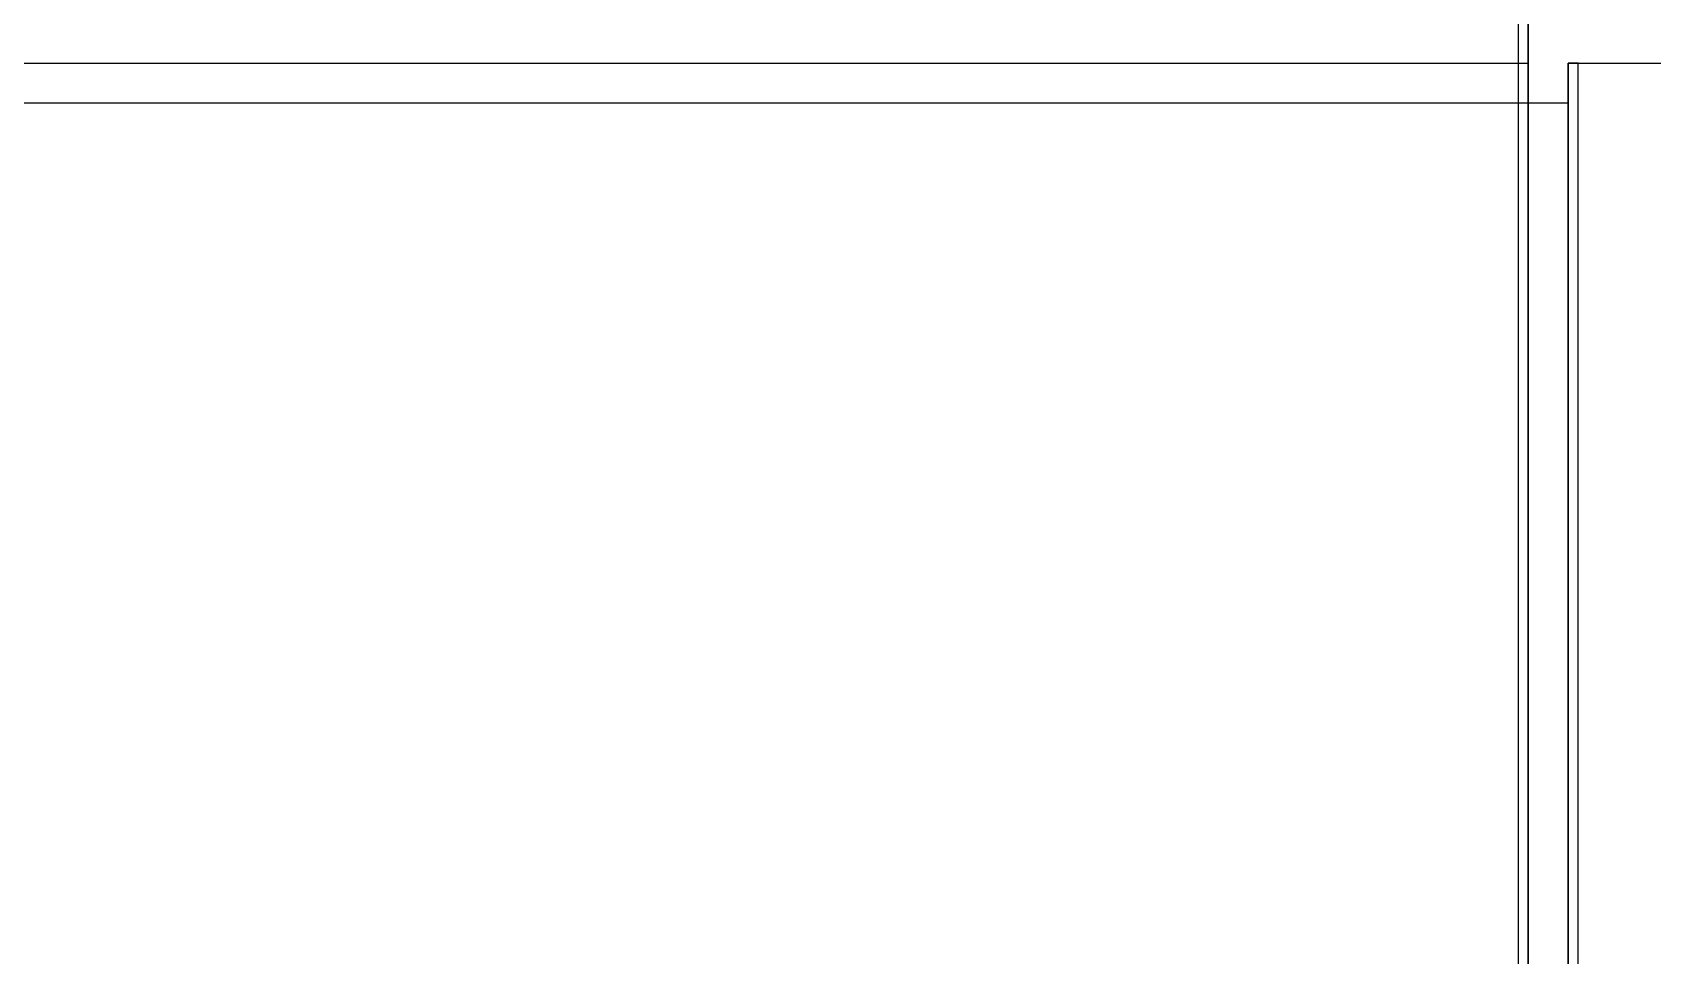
# Model space of a CAD drawing. Extents: x -20.3 to 9, y -60.3 to 4.7.
# Drawn here: x 0.561 to 3.101, y 1.335 to 2.783 of the extents above; entities that cross this region are included whole.
import ezdxf

# ---------------------------------------------------------------- set-up
doc = ezdxf.new("R2010")
doc.units = 0
doc.layers.get('0').update_dxf_attribs({"linetype": 'CONTINUOUS'})

# ---------------------------------------------------------------- blocks, each defined once
blk = doc.blocks.new('*U12')
at = {"color": 1, "extrusion": (-1, 0, 0)}
for p, q in [((2.9687, 2.7344, -8.4176), (2.9687, 2.7344, -8.3735)), ((2.9687, 2.6719, -8.4176), (2.9687, 2.7344, -8.4176))]:
    blk.add_line(p, q, dxfattribs=at)
at = {"color": 1, "extrusion": (2e-16, -1.2e-15, -1)}
for p, q in [((2.9687, 2.6719, -8.4176), (2.9687, 2.7344, -8.4176)), ((2.9687, 2.7344, -8.4176), (5.5618, 2.7344, -8.4176)), ((-2.9688, 2.6719, -8.4176), (2.9687, 2.6719, -8.4176))]:
    blk.add_line(p, q, dxfattribs=at)
at = {"color": 1, "extrusion": (0, 1, -5e-16)}
for p, q in [((2.9687, 2.7344, -8.4176), (2.9687, 2.7344, -8.3735)), ((2.9687, 2.7344, -8.4176), (5.5618, 2.7344, -8.4176)), ((2.9844, 2.7344, -8.3551), (5.5, 2.7344, -8.3551))]:
    blk.add_line(p, q, dxfattribs=at)
at = {"color": 1}
for p, q in [((2.9844, 2.7344, -8.3551), (5.5, 2.7344, -8.3551)), ((-2.9688, 2.6719, -8.4176), (2.9687, 2.6719, -8.4176))]:
    blk.add_line(p, q, dxfattribs=at)
blk.add_polyline3d([(2.9844, 2.7344, -8.3551), (2.9842, 2.7344, -8.3553), (2.984, 2.7344, -8.3555), (2.9839, 2.7344, -8.3557), (2.9837, 2.7344, -8.3559), (2.9836, 2.7344, -8.3561), (2.9834, 2.7344, -8.3563), (2.9832, 2.7344, -8.3565), (2.9831, 2.7344, -8.3567), (2.9829, 2.7344, -8.3569), (2.9827, 2.7344, -8.357), (2.9826, 2.7344, -8.3572), (2.9824, 2.7344, -8.3574), (2.9822, 2.7344, -8.3576), (2.9821, 2.7344, -8.3578), (2.9819, 2.7344, -8.358), (2.9817, 2.7344, -8.3582), (2.9816, 2.7344, -8.3584), (2.9814, 2.7344, -8.3586), (2.9813, 2.7344, -8.3588), (2.9811, 2.7344, -8.359), (2.9809, 2.7344, -8.3592), (2.9808, 2.7344, -8.3594), (2.9806, 2.7344, -8.3596), (2.9804, 2.7344, -8.3598), (2.9803, 2.7344, -8.3599), (2.9801, 2.7344, -8.3602), (2.9799, 2.7344, -8.3603), (2.9798, 2.7344, -8.3605), (2.9796, 2.7344, -8.3607), (2.9794, 2.7344, -8.3609), (2.9793, 2.7344, -8.3611), (2.9791, 2.7344, -8.3613), (2.9789, 2.7344, -8.3615), (2.9788, 2.7344, -8.3617), (2.9786, 2.7344, -8.3619), (2.9785, 2.7344, -8.3621), (2.9783, 2.7344, -8.3623), (2.9781, 2.7344, -8.3625), (2.9779, 2.7344, -8.3627), (2.9778, 2.7344, -8.3629), (2.9776, 2.7344, -8.363), (2.9775, 2.7344, -8.3633), (2.9773, 2.7344, -8.3634), (2.9771, 2.7344, -8.3636), (2.977, 2.7344, -8.3638), (2.9768, 2.7344, -8.364), (2.9766, 2.7344, -8.3642), (2.9765, 2.7344, -8.3644), (2.9763, 2.7344, -8.3646), (2.9761, 2.7344, -8.3648), (2.976, 2.7344, -8.365), (2.9758, 2.7344, -8.3652), (2.9756, 2.7344, -8.3654), (2.9755, 2.7344, -8.3656), (2.9753, 2.7344, -8.3658), (2.9752, 2.7344, -8.3659), (2.975, 2.7344, -8.3661), (2.9748, 2.7344, -8.3663), (2.9747, 2.7344, -8.3665), (2.9745, 2.7344, -8.3667), (2.9743, 2.7344, -8.3669), (2.9742, 2.7344, -8.3671), (2.974, 2.7344, -8.3673), (2.9738, 2.7344, -8.3675), (2.9737, 2.7344, -8.3677), (2.9735, 2.7344, -8.3679), (2.9733, 2.7344, -8.3681), (2.9732, 2.7344, -8.3683), (2.973, 2.7344, -8.3685), (2.9729, 2.7344, -8.3687), (2.9727, 2.7344, -8.3689), (2.9725, 2.7344, -8.369), (2.9724, 2.7344, -8.3692), (2.9722, 2.7344, -8.3694), (2.972, 2.7344, -8.3696), (2.9719, 2.7344, -8.3698), (2.9717, 2.7344, -8.37), (2.9715, 2.7344, -8.3702), (2.9714, 2.7344, -8.3704), (2.9712, 2.7344, -8.3706), (2.971, 2.7344, -8.3708), (2.9709, 2.7344, -8.371), (2.9707, 2.7344, -8.3712), (2.9706, 2.7344, -8.3714), (2.9704, 2.7344, -8.3716), (2.9702, 2.7344, -8.3718), (2.9701, 2.7344, -8.372), (2.9699, 2.7344, -8.3721), (2.9697, 2.7344, -8.3723), (2.9696, 2.7344, -8.3725), (2.9694, 2.7344, -8.3727), (2.9692, 2.7344, -8.3729), (2.9691, 2.7344, -8.3731), (2.9689, 2.7344, -8.3733), (2.9687, 2.7344, -8.3735)], dxfattribs=at)
blk.add_polyline3d([(2.9844, 2.7344, -8.3551), (2.9842, 2.7344, -8.3553), (2.984, 2.7344, -8.3555), (2.9839, 2.7344, -8.3557), (2.9837, 2.7344, -8.3559), (2.9836, 2.7344, -8.3561), (2.9834, 2.7344, -8.3563), (2.9832, 2.7344, -8.3565), (2.9831, 2.7344, -8.3567), (2.9829, 2.7344, -8.3569), (2.9827, 2.7344, -8.357), (2.9826, 2.7344, -8.3572), (2.9824, 2.7344, -8.3574), (2.9822, 2.7344, -8.3576), (2.9821, 2.7344, -8.3578), (2.9819, 2.7344, -8.358), (2.9817, 2.7344, -8.3582), (2.9816, 2.7344, -8.3584), (2.9814, 2.7344, -8.3586), (2.9813, 2.7344, -8.3588), (2.9811, 2.7344, -8.359), (2.9809, 2.7344, -8.3592), (2.9808, 2.7344, -8.3594), (2.9806, 2.7344, -8.3596), (2.9804, 2.7344, -8.3598), (2.9803, 2.7344, -8.3599), (2.9801, 2.7344, -8.3602), (2.9799, 2.7344, -8.3603), (2.9798, 2.7344, -8.3605), (2.9796, 2.7344, -8.3607), (2.9794, 2.7344, -8.3609), (2.9793, 2.7344, -8.3611), (2.9791, 2.7344, -8.3613), (2.9789, 2.7344, -8.3615), (2.9788, 2.7344, -8.3617), (2.9786, 2.7344, -8.3619), (2.9785, 2.7344, -8.3621), (2.9783, 2.7344, -8.3623), (2.9781, 2.7344, -8.3625), (2.9779, 2.7344, -8.3627), (2.9778, 2.7344, -8.3629), (2.9776, 2.7344, -8.363), (2.9775, 2.7344, -8.3633), (2.9773, 2.7344, -8.3634), (2.9771, 2.7344, -8.3636), (2.977, 2.7344, -8.3638), (2.9768, 2.7344, -8.364), (2.9766, 2.7344, -8.3642), (2.9765, 2.7344, -8.3644), (2.9763, 2.7344, -8.3646), (2.9761, 2.7344, -8.3648), (2.976, 2.7344, -8.365), (2.9758, 2.7344, -8.3652), (2.9756, 2.7344, -8.3654), (2.9755, 2.7344, -8.3656), (2.9753, 2.7344, -8.3658), (2.9752, 2.7344, -8.3659), (2.975, 2.7344, -8.3661), (2.9748, 2.7344, -8.3663), (2.9747, 2.7344, -8.3665), (2.9745, 2.7344, -8.3667), (2.9743, 2.7344, -8.3669), (2.9742, 2.7344, -8.3671), (2.974, 2.7344, -8.3673), (2.9738, 2.7344, -8.3675), (2.9737, 2.7344, -8.3677), (2.9735, 2.7344, -8.3679), (2.9733, 2.7344, -8.3681), (2.9732, 2.7344, -8.3683), (2.973, 2.7344, -8.3685), (2.9729, 2.7344, -8.3687), (2.9727, 2.7344, -8.3689), (2.9725, 2.7344, -8.369), (2.9724, 2.7344, -8.3692), (2.9722, 2.7344, -8.3694), (2.972, 2.7344, -8.3696), (2.9719, 2.7344, -8.3698), (2.9717, 2.7344, -8.37), (2.9715, 2.7344, -8.3702), (2.9714, 2.7344, -8.3704), (2.9712, 2.7344, -8.3706), (2.971, 2.7344, -8.3708), (2.9709, 2.7344, -8.371), (2.9707, 2.7344, -8.3712), (2.9706, 2.7344, -8.3714), (2.9704, 2.7344, -8.3716), (2.9702, 2.7344, -8.3718), (2.9701, 2.7344, -8.372), (2.9699, 2.7344, -8.3721), (2.9697, 2.7344, -8.3723), (2.9696, 2.7344, -8.3725), (2.9694, 2.7344, -8.3727), (2.9692, 2.7344, -8.3729), (2.9691, 2.7344, -8.3731), (2.9689, 2.7344, -8.3733), (2.9687, 2.7344, -8.3735)], dxfattribs=at)
at = {"color": 1, "extrusion": (1, 0, 0)}
blk.add_arc((-0.0156, -12.8045, 2.9687), 5.215, 58.1751, 90.6867, dxfattribs=at)
at = {"color": 1, "extrusion": (-1, 0, 0)}
for centre, radius, start, end in [((0.0156, -12.8045, -2.9687), 5.215, 89.3133, 121.8249), ((0.0156, -12.8045, -2.9844), 5.2306, 89.1442, 121.7187), ((0.0156, -12.8045, -2.9844), 5.2306, 89.1442, 121.7187)]:
    blk.add_arc(centre, radius, start, end, dxfattribs=at)
at = {"color": 1, "extrusion": (-1, 2e-16, 0)}
blk.add_arc((0.0781, -12.867, -2.9687), 5.2306, 90, 121.7187, dxfattribs=at)
at = {"color": 1, "extrusion": (1, -2e-16, 0)}
blk.add_arc((-0.0781, -12.867, 2.9687), 5.2306, 58.2813, 90, dxfattribs=at)
blk = doc.blocks.new('*U13')
at = {"color": 2, "extrusion": (1, -2e-16, 0)}
for p, q in [((2.9062, 4.7068, -8.3551), (2.9062, 2.7344, -8.3551)), ((2.9062, 0.3884, -7.5895), (2.9062, 3.4099, -7.5895))]:
    blk.add_line(p, q, dxfattribs=at)
at = {"color": 2, "extrusion": (0, -7e-16, -1)}
for p in [(2.9062, 4.7068, -8.3551), (-2.9062, 2.7344, -8.3551)]:
    blk.add_line(p, (2.9062, 2.7344, -8.3551), dxfattribs=at)
at = {"color": 2}
for p, q in [((2.8906, 3.4099, -7.5739), (2.8906, -0.0156, -7.5739)), ((-2.9062, 2.7344, -8.3551), (2.9062, 2.7344, -8.3551))]:
    blk.add_line(p, q, dxfattribs=at)
at = {"color": 2, "extrusion": (0.707107, 3e-16, 0.707107)}
for p, q in [((2.8906, 3.4099, -7.5739), (2.8906, -0.0156, -7.5739)), ((2.9062, 0.3884, -7.5895), (2.9062, 3.4099, -7.5895))]:
    blk.add_line(p, q, dxfattribs=at)
at = {"color": 2, "extrusion": (1, -2e-16, 0)}
blk.add_arc((-0.0156, -12.8045, 2.9062), 5.2306, 58.2813, 85.5703, dxfattribs=at)
blk.add_arc((-0.0156, -12.8045, 2.9062), 5.2306, 58.2813, 85.5703, dxfattribs=at)

msp = doc.modelspace()

# ---------------------------------------------------------------- block references
for name in ['*U13', '*U12']:
    msp.add_blockref(name, (0, 0))

doc.saveas('drawing.dxf')
